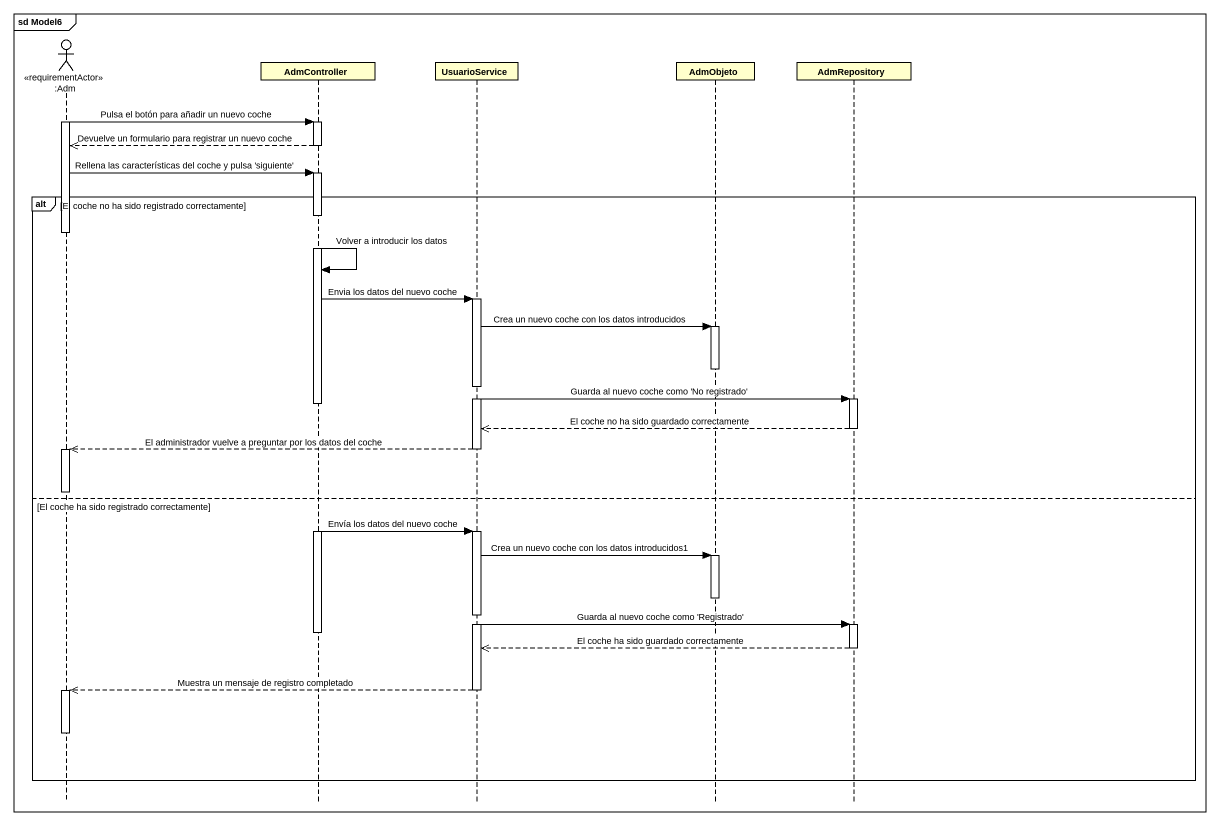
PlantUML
@startuml
mainframe sd Model6
hide footbox
actor ":Adm" as Adm <<requirementActor>>
participant AdmController
participant UsuarioService
participant AdmObjeto
participant AdmRepository

activate Adm
Adm -> AdmController : Pulsa el botón para añadir un nuevo coche
activate AdmController
AdmController -->> Adm : Devuelve un formulario para registrar un nuevo coche
deactivate AdmController
Adm -> AdmController : Rellena las características del coche y pulsa 'siguiente'
activate AdmController
alt El coche no ha sido registrado correctamente
  deactivate Adm
  AdmController -> AdmController : Volver a introducir los datos
  AdmController -> UsuarioService : Envia los datos del nuevo coche
  activate UsuarioService
  UsuarioService -> AdmObjeto : Crea un nuevo coche con los datos introducidos
  activate AdmObjeto
  deactivate AdmObjeto
  UsuarioService -> AdmRepository : Guarda al nuevo coche como 'No registrado'
  activate AdmRepository
  deactivate AdmController
  AdmRepository -->> UsuarioService : El coche no ha sido guardado correctamente
  deactivate AdmRepository
  UsuarioService -->> Adm : El administrador vuelve a preguntar por los datos del coche
  deactivate UsuarioService
  activate Adm
  deactivate Adm
else El coche ha sido registrado correctamente
  activate AdmController
  AdmController -> UsuarioService : Envía los datos del nuevo coche
  activate UsuarioService
  UsuarioService -> AdmObjeto : Crea un nuevo coche con los datos introducidos1
  activate AdmObjeto
  deactivate AdmObjeto
  UsuarioService -> AdmRepository : Guarda al nuevo coche como 'Registrado'
  activate AdmRepository
  deactivate AdmController
  AdmRepository -->> UsuarioService : El coche ha sido guardado correctamente
  deactivate AdmRepository
  UsuarioService -->> Adm : Muestra un mensaje de registro completado
  deactivate UsuarioService
  activate Adm
  deactivate Adm
end
@enduml
